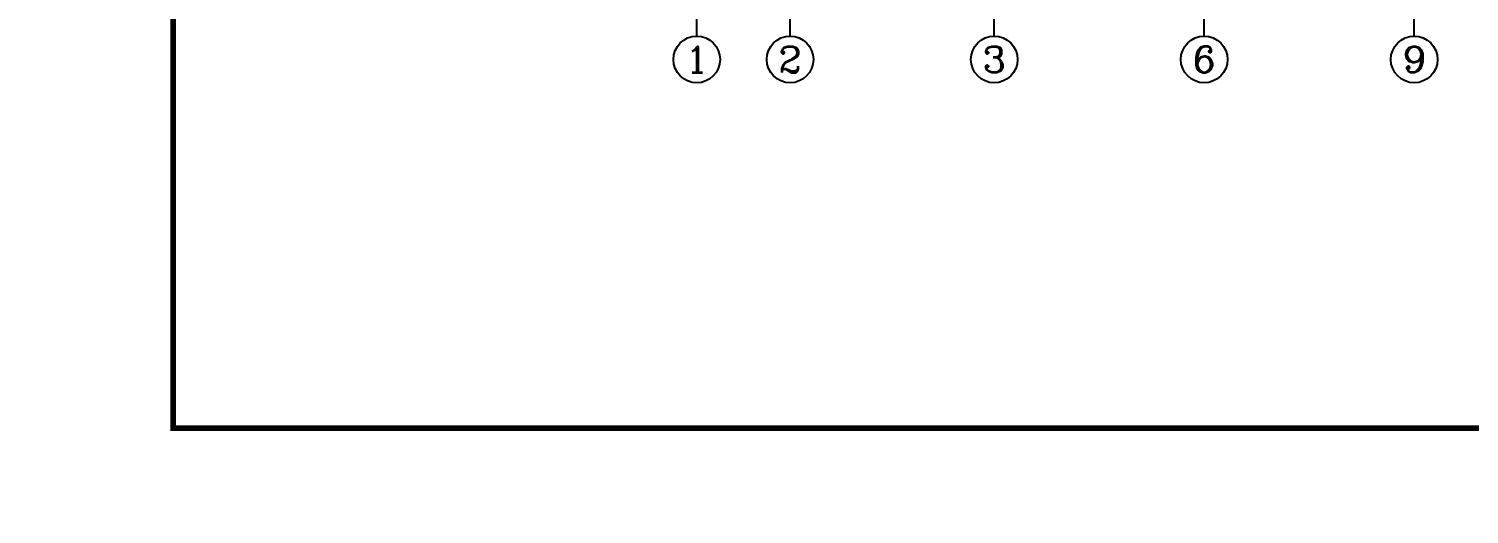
# Model space of a CAD drawing. Extents: x -726032 to 135930, y -151624 to 587044.
# Drawn here: x -630060 to -597958, y 531826 to 542643 of the extents above; entities that cross this region are included whole.
import ezdxf
from ezdxf.enums import TextEntityAlignment as Align

# ---------------------------------------------------------------- set-up
doc = ezdxf.new("R2010")
doc.units = 0
doc.header["$LTSCALE"] = 1000
doc.header["$MEASUREMENT"] = 0
doc.layers.get('0').update_dxf_attribs({"linetype": 'CONTINUOUS'})
for name, color, linetype in [('AXIS', 245, 'CONTINUOUS'), ('AXIS_TEXT', 7, 'CONTINUOUS'), ('PUB_TITLE', 1, 'CONTINUOUS')]:
    doc.layers.add(name, color=color, linetype=linetype)
doc.styles.add('COMPLEX', font='COMPLEX')

# ---------------------------------------------------------------- blocks, each defined once
blk = doc.blocks.new('_AXISO')
blk.add_circle((0, 0), 0.5)
at = {"layer": 'AXIS_TEXT', "style": 'COMPLEX', "width": 1.041667}
blk.add_attdef('A', text='', height=0.56, dxfattribs=at).set_placement((-0.25, -0.28), (0.25, -0.28), align=Align.FIT)

msp = doc.modelspace()

# ---------------------------------------------------------------- linework, layer by layer
at = {"layer": 'AXIS'}
for p, q in [((-615173.9, 542480), (-615173.9, 546557.4)), ((-613093.9, 542480), (-613093.9, 546557.4)), ((-608543.9, 542480), (-608543.9, 546557.4)), ((-603863.9, 542480), (-603863.9, 546557.4)), ((-599183.9, 542480), (-599183.9, 546557.4))]:
    msp.add_line(p, q, dxfattribs=at)
at = {"layer": 'PUB_TITLE'}
for points, const_width in [([(-726032.4, 532443.9), (-629442.4, 532443.9), (-629442.4, 587043.9), (-726032.4, 587043.9)], 0.234), ([(-629442.4, 532443.9), (-532852.4, 532443.9), (-532852.4, 587043.9), (-629442.4, 587043.9)], 0.234), ([(-626842.4, 533743.9), (-534152.4, 533743.9), (-534152.4, 585743.9), (-626842.4, 585743.9)], 130), ([(-726032.4, 477843.9), (-629442.4, 477843.9), (-629442.4, 532443.9), (-726032.4, 532443.9)], 0.234), ([(-629442.4, 477843.9), (-532852.4, 477843.9), (-532852.4, 532443.9), (-629442.4, 532443.9)], 0.234)]:
    msp.add_lwpolyline(points, close=True, dxfattribs=dict(at, const_width=const_width))

# ---------------------------------------------------------------- block references
at = {"layer": 'AXIS'}
ref = msp.add_blockref('_AXISO', (-615173.9, 541960), dxfattribs=dict(at, xscale=1040, yscale=1040, zscale=1040))
ref.add_attrib('A', '1', dxfattribs={"layer": 'AXIS_TEXT', "height": 582.4, "style": 'COMPLEX', "width": 2.083333}).set_placement((-615433.9, 541668.8), (-614913.9, 541668.8), align=Align.FIT)
ref = msp.add_blockref('_AXISO', (-613093.9, 541960), dxfattribs=dict(at, xscale=1040, yscale=1040, zscale=1040))
ref.add_attrib('A', '2', dxfattribs={"layer": 'AXIS_TEXT', "height": 582.4, "style": 'COMPLEX', "width": 1.339286}).set_placement((-613353.9, 541668.8), (-612833.9, 541668.8), align=Align.FIT)
ref = msp.add_blockref('_AXISO', (-608543.9, 541960), dxfattribs=dict(at, xscale=1040, yscale=1040, zscale=1040))
ref.add_attrib('A', '3', dxfattribs={"layer": 'AXIS_TEXT', "height": 582.4, "style": 'COMPLEX', "width": 1.339286}).set_placement((-608803.9, 541668.8), (-608283.9, 541668.8), align=Align.FIT)
ref = msp.add_blockref('_AXISO', (-603863.9, 541960), dxfattribs=dict(at, xscale=1040, yscale=1040, zscale=1040))
ref.add_attrib('A', '6', dxfattribs={"layer": 'AXIS_TEXT', "height": 582.4, "style": 'COMPLEX', "width": 1.339286}).set_placement((-604123.9, 541668.8), (-603603.9, 541668.8), align=Align.FIT)
ref = msp.add_blockref('_AXISO', (-599183.9, 541960), dxfattribs=dict(at, xscale=1040, yscale=1040, zscale=1040))
ref.add_attrib('A', '9', dxfattribs={"layer": 'AXIS_TEXT', "height": 582.4, "style": 'COMPLEX', "width": 1.339286}).set_placement((-599443.9, 541668.8), (-598923.9, 541668.8), align=Align.FIT)

doc.saveas('drawing.dxf')
